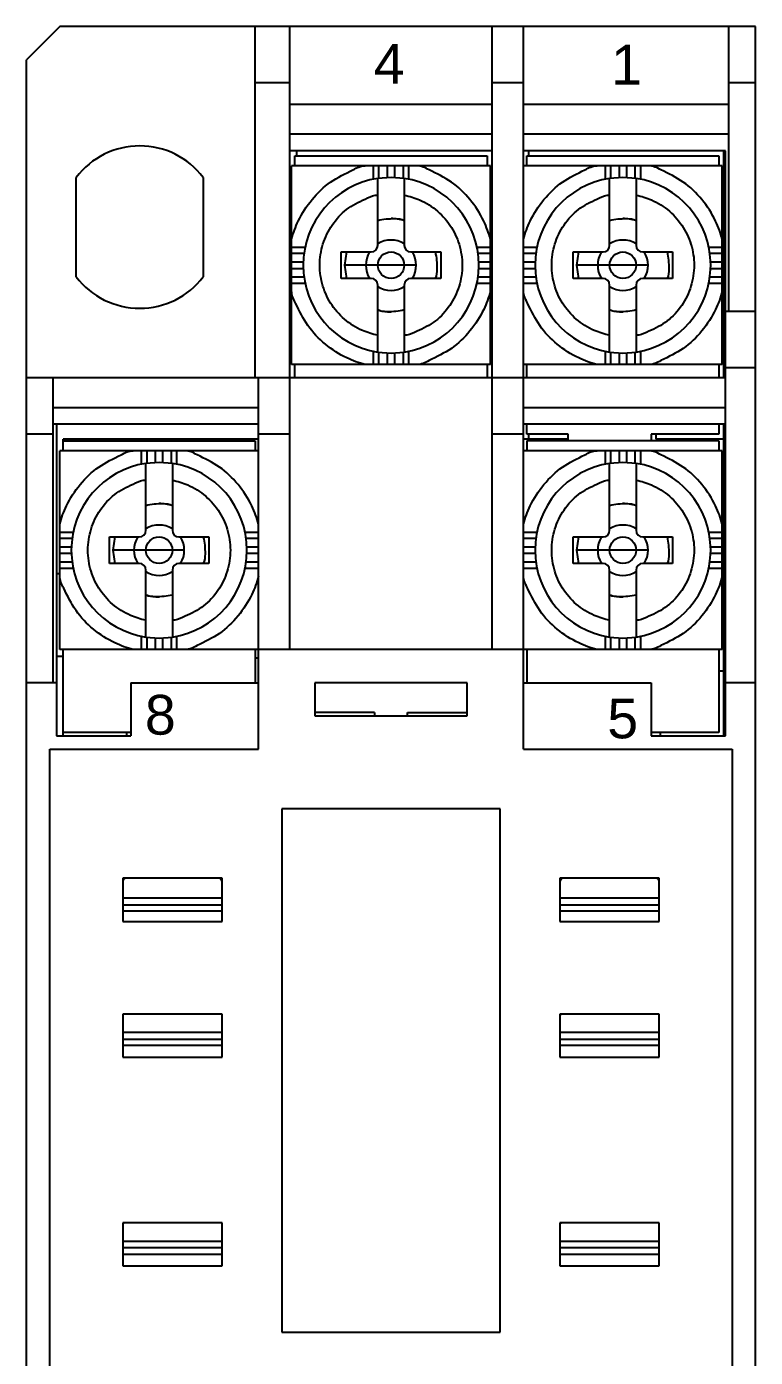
# Model space of a CAD drawing. Header units: millimetres. Extents: x -102.8 to -80.8, y 65.3 to 141.
# Drawn here: x -102.79 to -80.8, y 100.87 to 141.03 of the extents above; entities that cross this region are included whole.
import ezdxf

# ---------------------------------------------------------------- set-up
doc = ezdxf.new("R2010")
doc.units = ezdxf.units.MM
doc.layers.add('CMNT', color=7, linetype='Continuous', lineweight=13)
doc.layers.add('中線', color=3, linetype='Continuous', lineweight=25)
doc.styles.get("Standard").update_dxf_attribs({"font": 'simplex.shx', "bigfont": 'extfont2.shx'})

msp = doc.modelspace()

# ---------------------------------------------------------------- linework, layer by layer
at = {"layer": '中線', "color": 0}
for p, q in [((-101.794, 141.029), (-102.794, 140.029)), ((-80.795, 141.029), (-101.794, 141.029)), ((-95.894, 130.429), (-95.894, 141.029)), ((-94.844, 122.23), (-94.844, 141.029)), ((-88.745, 122.23), (-88.745, 141.029)), ((-87.795, 119.23), (-87.795, 141.029)), ((-81.595, 132.429), (-81.595, 141.029)), ((-80.795, 70.234), (-80.795, 141.029)), ((-102.794, 69.234), (-102.794, 140.029)), ((-94.844, 139.329), (-95.894, 139.329)), ((-87.795, 139.329), (-88.745, 139.329)), ((-80.795, 139.329), (-81.595, 139.329)), ((-88.745, 138.679), (-94.844, 138.679)), ((-81.595, 138.679), (-87.795, 138.679)), ((-88.745, 137.779), (-94.844, 137.779)), ((-81.595, 137.779), (-87.795, 137.779)), ((-88.745, 137.279), (-94.844, 137.279)), ((-94.694, 136.829), (-94.694, 137.129)), ((-94.694, 137.129), (-88.895, 137.129)), ((-94.644, 137.279), (-94.644, 137.129)), ((-88.895, 137.129), (-88.895, 136.829)), ((-81.695, 137.279), (-87.795, 137.279)), ((-87.695, 136.829), (-87.695, 137.129)), ((-87.695, 137.129), (-81.895, 137.129)), ((-87.645, 137.279), (-87.645, 137.129)), ((-81.895, 137.129), (-81.895, 136.829)), ((-81.745, 130.429), (-81.745, 137.279)), ((-81.695, 119.63), (-81.695, 137.279)), ((-94.794, 130.829), (-94.794, 136.829)), ((-88.795, 136.829), (-94.794, 136.829)), ((-92.332, 136.829), (-92.332, 136.424)), ((-92.158, 136.454), (-92.158, 136.829)), ((-91.899, 136.477), (-91.899, 136.829)), ((-91.69, 136.829), (-91.69, 136.477)), ((-91.43, 136.829), (-91.43, 136.454)), ((-91.257, 136.424), (-91.257, 136.829)), ((-88.795, 130.829), (-88.795, 136.829)), ((-81.795, 136.829), (-87.795, 136.829)), ((-85.332, 136.829), (-85.332, 136.424)), ((-85.159, 136.454), (-85.159, 136.829)), ((-84.899, 136.477), (-84.899, 136.829)), ((-84.691, 136.829), (-84.691, 136.477)), ((-84.431, 136.829), (-84.431, 136.454)), ((-84.258, 136.424), (-84.258, 136.829)), ((-81.795, 130.829), (-81.795, 136.829)), ((-101.294, 133.479), (-101.294, 136.479)), ((-97.464, 136.479), (-97.464, 133.479)), ((-91.794, 136.479), (-92.194, 136.449)), ((-92.194, 134.429), (-92.194, 136.449)), ((-91.394, 136.449), (-91.794, 136.479)), ((-91.394, 136.449), (-91.394, 134.429)), ((-84.795, 136.479), (-85.195, 136.449)), ((-85.195, 134.429), (-85.195, 136.449)), ((-84.395, 136.449), (-84.795, 136.479)), ((-84.395, 136.449), (-84.395, 134.429)), ((-94.389, 134.366), (-94.794, 134.366)), ((-94.794, 134.193), (-94.419, 134.193)), ((-93.294, 133.429), (-93.294, 134.229)), ((-93.294, 134.229), (-92.394, 134.229)), ((-93.136, 134.229), (-93.194, 133.829)), ((-91.195, 134.229), (-90.295, 134.229)), ((-90.295, 134.229), (-90.295, 133.429)), ((-88.795, 134.366), (-89.2, 134.366)), ((-89.17, 134.193), (-88.795, 134.193)), ((-87.39, 134.366), (-87.795, 134.366)), ((-87.795, 134.193), (-87.42, 134.193)), ((-86.295, 133.429), (-86.295, 134.229)), ((-86.295, 134.229), (-85.395, 134.229)), ((-86.137, 134.229), (-86.195, 133.829)), ((-84.195, 134.229), (-83.295, 134.229)), ((-83.295, 134.229), (-83.295, 133.429)), ((-81.795, 134.366), (-82.2, 134.366)), ((-82.17, 134.193), (-81.795, 134.193)), ((-94.794, 133.933), (-94.442, 133.933)), ((-94.442, 133.725), (-94.794, 133.725)), ((-93.194, 133.829), (-93.136, 133.429)), ((-91.035, 133.829), (-93.194, 133.829)), ((-89.147, 133.933), (-88.795, 133.933)), ((-88.795, 133.725), (-89.147, 133.725)), ((-87.795, 133.933), (-87.443, 133.933)), ((-87.443, 133.725), (-87.795, 133.725)), ((-86.195, 133.829), (-86.137, 133.429)), ((-84.035, 133.829), (-86.195, 133.829)), ((-82.147, 133.933), (-81.795, 133.933)), ((-81.795, 133.725), (-82.147, 133.725)), ((-94.419, 133.465), (-94.794, 133.465)), ((-92.394, 133.429), (-93.294, 133.429)), ((-90.295, 133.429), (-91.195, 133.429)), ((-88.795, 133.465), (-89.17, 133.465)), ((-87.42, 133.465), (-87.795, 133.465)), ((-85.395, 133.429), (-86.295, 133.429)), ((-83.295, 133.429), (-84.195, 133.429)), ((-81.795, 133.465), (-82.17, 133.465)), ((-94.794, 133.292), (-94.389, 133.292)), ((-92.194, 131.21), (-92.194, 133.229)), ((-91.394, 133.229), (-91.394, 131.21)), ((-89.2, 133.292), (-88.795, 133.292)), ((-87.795, 133.292), (-87.39, 133.292)), ((-85.195, 131.21), (-85.195, 133.229)), ((-84.395, 133.229), (-84.395, 131.21)), ((-82.2, 133.292), (-81.795, 133.292)), ((-80.795, 132.429), (-81.695, 132.429)), ((-92.332, 131.234), (-92.332, 130.829)), ((-92.194, 131.21), (-91.794, 131.179)), ((-92.158, 130.829), (-92.158, 131.205)), ((-91.899, 130.829), (-91.899, 131.181)), ((-91.794, 131.179), (-91.394, 131.21)), ((-91.69, 131.181), (-91.69, 130.829)), ((-91.43, 131.205), (-91.43, 130.829)), ((-91.257, 130.829), (-91.257, 131.234)), ((-85.332, 131.234), (-85.332, 130.829)), ((-85.195, 131.21), (-84.795, 131.179)), ((-85.159, 130.829), (-85.159, 131.205)), ((-84.899, 130.829), (-84.899, 131.181)), ((-84.795, 131.179), (-84.395, 131.21)), ((-84.691, 131.181), (-84.691, 130.829)), ((-84.431, 131.205), (-84.431, 130.829)), ((-84.258, 130.829), (-84.258, 131.234)), ((-88.795, 130.829), (-94.794, 130.829)), ((-94.694, 130.429), (-94.694, 130.829)), ((-88.895, 130.829), (-88.895, 130.429)), ((-81.795, 130.829), (-87.795, 130.829)), ((-87.695, 130.429), (-87.695, 130.829)), ((-81.895, 130.829), (-81.895, 130.429)), ((-80.795, 130.729), (-81.695, 130.729)), ((-81.695, 130.429), (-102.794, 130.429)), ((-101.994, 121.23), (-101.994, 130.429)), ((-95.794, 119.23), (-95.794, 130.429)), ((-95.794, 129.53), (-101.994, 129.53)), ((-81.695, 129.53), (-87.795, 129.53)), ((-95.794, 129.03), (-101.994, 129.03)), ((-101.894, 129.03), (-101.894, 119.63)), ((-81.695, 129.03), (-87.795, 129.03)), ((-87.695, 128.73), (-87.695, 129.03)), ((-81.895, 129.03), (-81.895, 128.73)), ((-81.745, 119.63), (-81.745, 129.03)), ((-101.994, 128.73), (-102.794, 128.73)), ((-101.694, 128.23), (-101.694, 128.58)), ((-95.794, 128.58), (-101.694, 128.58)), ((-101.694, 128.53), (-95.894, 128.53)), ((-100.794, 128.53), (-100.794, 128.58)), ((-96.769, 128.58), (-96.769, 128.53)), ((-95.894, 128.53), (-95.894, 128.23)), ((-94.844, 128.73), (-95.794, 128.73)), ((-87.795, 128.73), (-88.745, 128.73)), ((-86.445, 128.58), (-87.795, 128.58)), ((-86.445, 128.73), (-87.695, 128.73)), ((-87.695, 128.53), (-87.695, 128.23)), ((-81.895, 128.53), (-87.695, 128.53)), ((-87.645, 128.73), (-87.645, 128.58)), ((-87.545, 128.58), (-87.545, 128.53)), ((-86.67, 128.53), (-86.67, 128.58)), ((-86.445, 128.53), (-86.445, 128.73)), ((-83.945, 128.73), (-83.945, 128.53)), ((-81.895, 128.73), (-83.945, 128.73)), ((-83.795, 128.58), (-83.795, 128.73)), ((-81.745, 128.58), (-83.795, 128.58)), ((-82.645, 128.58), (-82.645, 128.53)), ((-81.895, 128.53), (-81.895, 128.23)), ((-101.794, 122.23), (-101.794, 128.23)), ((-95.794, 128.23), (-101.794, 128.23)), ((-99.331, 128.23), (-99.331, 127.825)), ((-99.158, 127.855), (-99.158, 128.23)), ((-98.898, 127.878), (-98.898, 128.23)), ((-98.69, 128.23), (-98.69, 127.878)), ((-98.43, 128.23), (-98.43, 127.855)), ((-98.257, 127.825), (-98.257, 128.23)), ((-81.795, 128.23), (-87.795, 128.23)), ((-85.332, 128.23), (-85.332, 127.825)), ((-85.159, 127.855), (-85.159, 128.23)), ((-84.899, 127.878), (-84.899, 128.23)), ((-84.691, 128.23), (-84.691, 127.878)), ((-84.431, 128.23), (-84.431, 127.855)), ((-84.258, 127.825), (-84.258, 128.23)), ((-81.795, 122.23), (-81.795, 128.23)), ((-98.794, 127.88), (-99.194, 127.849)), ((-99.194, 125.83), (-99.194, 127.849)), ((-98.394, 127.849), (-98.794, 127.88)), ((-98.394, 127.849), (-98.394, 125.83)), ((-84.795, 127.88), (-85.195, 127.849)), ((-85.195, 125.83), (-85.195, 127.849)), ((-84.395, 127.849), (-84.795, 127.88)), ((-84.395, 127.849), (-84.395, 125.83)), ((-101.389, 125.767), (-101.794, 125.767)), ((-95.794, 125.767), (-96.199, 125.767)), ((-87.39, 125.767), (-87.795, 125.767)), ((-81.795, 125.767), (-82.2, 125.767)), ((-101.794, 125.594), (-101.419, 125.594)), ((-101.794, 125.334), (-101.442, 125.334)), ((-100.294, 124.83), (-100.294, 125.63)), ((-100.294, 125.63), (-99.394, 125.63)), ((-100.135, 125.63), (-100.194, 125.23)), ((-98.194, 125.63), (-97.294, 125.63)), ((-97.294, 125.63), (-97.294, 124.83)), ((-96.169, 125.594), (-95.794, 125.594)), ((-96.146, 125.334), (-95.794, 125.334)), ((-87.795, 125.594), (-87.42, 125.594)), ((-87.795, 125.334), (-87.443, 125.334)), ((-86.295, 124.83), (-86.295, 125.63)), ((-86.295, 125.63), (-85.395, 125.63)), ((-86.137, 125.63), (-86.195, 125.23)), ((-84.195, 125.63), (-83.295, 125.63)), ((-83.295, 125.63), (-83.295, 124.83)), ((-82.17, 125.594), (-81.795, 125.594)), ((-82.147, 125.334), (-81.795, 125.334)), ((-101.442, 125.126), (-101.794, 125.126)), ((-100.194, 125.23), (-100.135, 124.83)), ((-98.034, 125.23), (-100.194, 125.23)), ((-95.794, 125.126), (-96.146, 125.126)), ((-87.443, 125.126), (-87.795, 125.126)), ((-86.195, 125.23), (-86.137, 124.83)), ((-84.035, 125.23), (-86.195, 125.23)), ((-81.795, 125.126), (-82.147, 125.126)), ((-101.894, 124.53), (-101.794, 124.53)), ((-101.419, 124.866), (-101.794, 124.866)), ((-101.794, 124.693), (-101.389, 124.693)), ((-99.394, 124.83), (-100.294, 124.83)), ((-99.194, 122.61), (-99.194, 124.63)), ((-98.394, 124.63), (-98.394, 122.61)), ((-97.294, 124.83), (-98.194, 124.83)), ((-96.199, 124.693), (-95.794, 124.693)), ((-95.794, 124.866), (-96.169, 124.866)), ((-87.42, 124.866), (-87.795, 124.866)), ((-87.795, 124.693), (-87.39, 124.693)), ((-85.395, 124.83), (-86.295, 124.83)), ((-85.195, 122.61), (-85.195, 124.63)), ((-84.395, 124.63), (-84.395, 122.61)), ((-83.295, 124.83), (-84.195, 124.83)), ((-82.2, 124.693), (-81.795, 124.693)), ((-81.795, 124.866), (-82.17, 124.866)), ((-81.745, 124.78), (-81.795, 124.78)), ((-81.695, 124.53), (-81.745, 124.53)), ((-99.331, 122.635), (-99.331, 122.23)), ((-99.194, 122.61), (-98.794, 122.58)), ((-99.158, 122.23), (-99.158, 122.605)), ((-98.898, 122.23), (-98.898, 122.582)), ((-98.794, 122.58), (-98.394, 122.61)), ((-98.69, 122.582), (-98.69, 122.23)), ((-98.43, 122.605), (-98.43, 122.23)), ((-98.257, 122.23), (-98.257, 122.635)), ((-85.332, 122.635), (-85.332, 122.23)), ((-85.195, 122.61), (-84.795, 122.58)), ((-85.159, 122.23), (-85.159, 122.605)), ((-84.899, 122.23), (-84.899, 122.582)), ((-84.795, 122.58), (-84.395, 122.61)), ((-84.691, 122.582), (-84.691, 122.23)), ((-84.431, 122.605), (-84.431, 122.23)), ((-84.258, 122.23), (-84.258, 122.635)), ((-81.795, 122.23), (-101.794, 122.23)), ((-101.694, 119.63), (-101.694, 122.23)), ((-95.894, 122.23), (-95.894, 121.23)), ((-87.695, 122.23), (-87.695, 121.23)), ((-81.895, 122.23), (-81.895, 119.73)), ((-101.894, 122.03), (-101.694, 122.03)), ((-95.894, 121.98), (-95.794, 121.98)), ((-81.695, 122.03), (-81.745, 122.03)), ((-81.745, 121.58), (-81.895, 121.58)), ((-101.894, 121.23), (-102.794, 121.23)), ((-99.644, 121.23), (-99.644, 119.63)), ((-99.644, 121.23), (-95.794, 121.23)), ((-94.094, 121.23), (-94.094, 120.23)), ((-89.495, 121.23), (-94.094, 121.23)), ((-89.495, 120.23), (-89.495, 121.23)), ((-87.795, 121.23), (-83.945, 121.23)), ((-83.945, 121.23), (-83.945, 119.63)), ((-80.795, 121.23), (-81.695, 121.23)), ((-92.294, 120.33), (-94.094, 120.33)), ((-94.094, 120.23), (-89.495, 120.23)), ((-92.294, 120.33), (-92.294, 120.23)), ((-91.295, 120.23), (-91.295, 120.33)), ((-91.295, 120.33), (-89.495, 120.33)), ((-99.644, 119.73), (-101.694, 119.73)), ((-99.769, 119.63), (-99.769, 119.73)), ((-81.895, 119.73), (-83.945, 119.73)), ((-83.67, 119.73), (-83.67, 119.63)), ((-101.894, 119.63), (-99.644, 119.63)), ((-83.945, 119.63), (-81.695, 119.63)), ((-102.094, 91.033), (-102.094, 119.23)), ((-102.094, 119.23), (-95.794, 119.23)), ((-87.795, 119.23), (-81.495, 119.23)), ((-81.495, 119.23), (-81.495, 91.033)), ((-95.094, 117.431), (-95.094, 101.632)), ((-88.495, 117.431), (-95.094, 117.431)), ((-88.495, 101.632), (-88.495, 117.431)), ((-99.894, 115.331), (-99.894, 114.031)), ((-96.894, 115.331), (-99.894, 115.331)), ((-96.894, 114.031), (-96.894, 115.331)), ((-86.695, 115.331), (-86.695, 114.031)), ((-83.695, 115.331), (-86.695, 115.331)), ((-83.695, 114.031), (-83.695, 115.331)), ((-96.894, 114.727), (-99.894, 114.727)), ((-99.894, 114.531), (-96.894, 114.531)), ((-83.695, 114.727), (-86.695, 114.727)), ((-86.695, 114.531), (-83.695, 114.531)), ((-96.894, 114.334), (-99.894, 114.334)), ((-83.695, 114.334), (-86.695, 114.334)), ((-99.894, 114.031), (-96.894, 114.031)), ((-86.695, 114.031), (-83.695, 114.031)), ((-96.894, 111.231), (-99.894, 111.231)), ((-99.894, 111.231), (-99.894, 109.931)), ((-96.894, 109.931), (-96.894, 111.231)), ((-86.695, 111.231), (-86.695, 109.931)), ((-83.695, 111.231), (-86.695, 111.231)), ((-83.695, 109.931), (-83.695, 111.231)), ((-96.894, 110.678), (-99.894, 110.678)), ((-99.894, 110.481), (-96.894, 110.481)), ((-83.695, 110.678), (-86.695, 110.678)), ((-86.695, 110.481), (-83.695, 110.481)), ((-96.894, 110.285), (-99.894, 110.285)), ((-83.695, 110.285), (-86.695, 110.285)), ((-99.894, 109.931), (-96.894, 109.931)), ((-86.695, 109.931), (-83.695, 109.931)), ((-96.894, 104.932), (-99.894, 104.932)), ((-99.894, 104.932), (-99.894, 103.632)), ((-96.894, 103.632), (-96.894, 104.932)), ((-86.695, 104.932), (-86.695, 103.632)), ((-83.695, 104.932), (-86.695, 104.932)), ((-83.695, 103.632), (-83.695, 104.932)), ((-99.894, 104.378), (-96.894, 104.378)), ((-96.894, 104.182), (-99.894, 104.182)), ((-86.695, 104.378), (-83.695, 104.378)), ((-83.695, 104.182), (-86.695, 104.182)), ((-99.894, 103.985), (-96.894, 103.985)), ((-99.894, 103.632), (-96.894, 103.632)), ((-86.695, 103.985), (-83.695, 103.985)), ((-86.695, 103.632), (-83.695, 103.632)), ((-95.094, 101.632), (-88.495, 101.632))]:
    msp.add_line(p, q, dxfattribs=at)
for centre in [(-91.794, 133.829), (-84.795, 133.829), (-98.794, 125.23), (-84.795, 125.23)]:
    msp.add_circle(centre, 0.4, dxfattribs=at)
for centre, radius, start, end in [((-99.379, 135.024), 2.405, 37.2295, 142.7705), ((-91.794, 133.829), 2.65, 98.6816, 261.3184), ((-91.794, 133.829), 2.65, 278.6816, 81.3184), ((-84.795, 133.829), 2.65, 98.6816, 261.3184), ((-84.795, 133.829), 2.65, 278.6816, 81.3184), ((-91.794, 133.829), 1.406, 73.4125, 90), ((-84.795, 133.829), 1.406, 73.4125, 90), ((-91.794, 133.829), 0.76, 58.2431, 121.7569), ((-84.795, 133.829), 0.76, 58.2431, 121.7569), ((-91.794, 133.829), 0.76, 148.2431, 211.7569), ((-92.394, 134.429), 0.2, 270, 0), ((-91.195, 134.429), 0.2, 180, 270), ((-91.794, 133.829), 0.76, 328.2431, 31.7569), ((-84.795, 133.829), 0.76, 148.2431, 211.7569), ((-85.395, 134.429), 0.2, 270, 0), ((-84.195, 134.429), 0.2, 180, 270), ((-84.795, 133.829), 0.76, 328.2431, 31.7569), ((-99.379, 134.934), 2.405, 217.2295, 322.7705), ((-92.394, 133.229), 0.2, 0, 90), ((-91.195, 133.229), 0.2, 90, 180), ((-85.395, 133.229), 0.2, 0, 90), ((-84.195, 133.229), 0.2, 90, 180), ((-91.794, 133.829), 0.76, 238.2431, 301.7569), ((-84.795, 133.829), 0.76, 238.2431, 301.7569), ((-91.794, 133.829), 1.406, 253.4125, 270), ((-84.795, 133.829), 1.406, 253.4125, 270), ((-98.794, 125.23), 2.65, 98.6816, 261.3184), ((-98.794, 125.23), 2.65, 278.6816, 81.3184), ((-84.795, 125.23), 2.65, 98.6816, 261.3184), ((-84.795, 125.23), 2.65, 278.6816, 81.3184), ((-98.794, 125.23), 1.406, 73.4125, 90), ((-84.795, 125.23), 1.406, 73.4125, 90), ((-99.394, 125.83), 0.2, 270, 0), ((-98.794, 125.23), 0.76, 58.2431, 121.7569), ((-98.194, 125.83), 0.2, 180, 270), ((-85.395, 125.83), 0.2, 270, 0), ((-84.795, 125.23), 0.76, 58.2431, 121.7569), ((-84.195, 125.83), 0.2, 180, 270), ((-98.794, 125.23), 0.76, 148.2431, 211.7569), ((-98.794, 125.23), 0.76, 328.2431, 31.7569), ((-84.795, 125.23), 0.76, 148.2431, 211.7569), ((-84.795, 125.23), 0.76, 328.2431, 31.7569), ((-99.394, 124.63), 0.2, 0, 90), ((-98.794, 125.23), 0.76, 238.2431, 301.7569), ((-98.194, 124.63), 0.2, 90, 180), ((-85.395, 124.63), 0.2, 0, 90), ((-84.795, 125.23), 0.76, 238.2431, 301.7569), ((-84.195, 124.63), 0.2, 90, 180), ((-98.794, 125.23), 1.406, 253.4125, 270), ((-84.795, 125.23), 1.406, 253.4125, 270)]:
    msp.add_arc(centre, radius, start, end, dxfattribs=at)
for points, knots in [([(-94.794, 134.61), (-94.745, 134.8), (-94.589, 135.229), (-94.202, 135.829), (-93.636, 136.375), (-93.063, 136.642), (-92.704, 136.832), (-92.575, 136.829)], [0, 0, 0, 0, 100.349363, 231.504701, 362.66004, 493.815379, 559.520219, 559.520219, 559.520219, 559.520219]), ([(-88.795, 134.61), (-88.844, 134.8), (-89, 135.229), (-89.387, 135.829), (-89.953, 136.375), (-90.526, 136.642), (-90.885, 136.832), (-91.014, 136.829)], [0, 0, 0, 0, 101.692147, 234.602486, 367.512826, 500.423165, 567.007207, 567.007207, 567.007207, 567.007207]), ([(-87.795, 134.61), (-87.745, 134.8), (-87.589, 135.229), (-87.202, 135.829), (-86.637, 136.375), (-86.063, 136.642), (-85.704, 136.832), (-85.576, 136.829)], [0, 0, 0, 0, 103.348935, 238.424676, 373.500417, 508.576158, 576.245001, 576.245001, 576.245001, 576.245001]), ([(-81.795, 134.61), (-81.845, 134.8), (-82.001, 135.229), (-82.388, 135.829), (-82.953, 136.375), (-83.527, 136.642), (-83.886, 136.832), (-84.014, 136.829)], [0, 0, 0, 0, 106.324065, 245.288262, 384.252459, 523.216657, 592.833498, 592.833498, 592.833498, 592.833498]), ([(-92.194, 131.717), (-92.354, 131.747), (-92.716, 131.859), (-93.221, 132.178), (-93.644, 132.672), (-93.903, 133.268), (-93.975, 133.913), (-93.853, 134.553), (-93.549, 135.123), (-93.09, 135.596), (-92.609, 135.806), (-92.3, 135.956), (-92.194, 135.942)], [0, 0, 0, 0, 90.896282, 210.590349, 330.284416, 449.978483, 569.67255, 689.366617, 809.060684, 928.754751, 1048.448818, 1108.463334, 1108.463334, 1108.463334, 1108.463334]), ([(-91.394, 135.942), (-91.235, 135.911), (-90.873, 135.799), (-90.368, 135.48), (-89.945, 134.987), (-89.686, 134.391), (-89.614, 133.745), (-89.735, 133.106), (-90.04, 132.535), (-90.499, 132.062), (-90.98, 131.853), (-91.288, 131.702), (-91.394, 131.717)], [0, 0, 0, 0, 90.339213, 209.299721, 328.260229, 447.220737, 566.181245, 685.141752, 804.10226, 923.062768, 1042.023277, 1101.669986, 1101.669986, 1101.669986, 1101.669986]), ([(-85.195, 131.717), (-85.354, 131.747), (-85.716, 131.859), (-86.222, 132.178), (-86.645, 132.672), (-86.904, 133.268), (-86.975, 133.913), (-86.854, 134.553), (-86.55, 135.123), (-86.091, 135.596), (-85.61, 135.806), (-85.301, 135.956), (-85.195, 135.942)], [0, 0, 0, 0, 93.448959, 216.504443, 339.559928, 462.615412, 585.670896, 708.726381, 831.781865, 954.83735, 1077.892834, 1139.592762, 1139.592762, 1139.592762, 1139.592762]), ([(-84.395, 135.942), (-84.236, 135.911), (-83.874, 135.799), (-83.368, 135.48), (-82.945, 134.987), (-82.686, 134.391), (-82.615, 133.745), (-82.736, 133.106), (-83.04, 132.535), (-83.499, 132.062), (-83.98, 131.853), (-84.289, 131.702), (-84.395, 131.717)], [0, 0, 0, 0, 94.088666, 217.98653, 341.884394, 465.782258, 589.680122, 713.577986, 837.47585, 961.373714, 1085.271578, 1147.393875, 1147.393875, 1147.393875, 1147.393875]), ([(-91.394, 135.171), (-91.477, 135.222), (-91.763, 135.228), (-92.03, 135.22), (-92.194, 135.171)], [0, 0, 0, 0, 92.436857, 255.612902, 255.612902, 255.612902, 255.612902]), ([(-84.395, 135.171), (-84.478, 135.222), (-84.764, 135.228), (-85.03, 135.22), (-85.195, 135.171)], [0, 0, 0, 0, 96.234103, 266.113315, 266.113315, 266.113315, 266.113315]), ([(-90.453, 133.429), (-90.402, 133.512), (-90.395, 133.798), (-90.404, 134.064), (-90.453, 134.229)], [0, 0, 0, 0, 95.644125, 264.481867, 264.481867, 264.481867, 264.481867]), ([(-83.453, 133.429), (-83.402, 133.512), (-83.396, 133.798), (-83.404, 134.064), (-83.453, 134.229)], [0, 0, 0, 0, 99.567114, 275.329992, 275.329992, 275.329992, 275.329992]), ([(-92.575, 130.829), (-92.765, 130.879), (-93.194, 131.035), (-93.794, 131.422), (-94.34, 131.988), (-94.608, 132.561), (-94.798, 132.92), (-94.794, 133.048)], [0, 0, 0, 0, 108.485822, 250.27541, 392.064997, 533.854584, 604.88686, 604.88686, 604.88686, 604.88686]), ([(-88.795, 133.048), (-88.844, 132.858), (-89, 132.429), (-89.387, 131.829), (-89.953, 131.283), (-90.526, 131.016), (-90.885, 130.826), (-91.014, 130.829)], [0, 0, 0, 0, 109.014706, 251.495537, 393.976367, 536.457198, 607.835765, 607.835765, 607.835765, 607.835765]), ([(-85.576, 130.829), (-85.766, 130.879), (-86.195, 131.035), (-86.795, 131.422), (-87.341, 131.988), (-87.608, 132.561), (-87.798, 132.92), (-87.795, 133.048)], [0, 0, 0, 0, 110.659535, 255.290135, 399.920736, 544.551336, 617.006873, 617.006873, 617.006873, 617.006873]), ([(-81.795, 133.048), (-81.845, 132.858), (-82.001, 132.429), (-82.388, 131.829), (-82.953, 131.283), (-83.527, 131.016), (-83.886, 130.826), (-84.014, 130.829)], [0, 0, 0, 0, 112.652596, 259.888102, 407.123608, 554.359114, 628.119629, 628.119629, 628.119629, 628.119629]), ([(-92.194, 132.488), (-92.112, 132.437), (-91.826, 132.43), (-91.559, 132.439), (-91.394, 132.488)], [0, 0, 0, 0, 97.606657, 269.9088, 269.9088, 269.9088, 269.9088]), ([(-85.195, 132.488), (-85.112, 132.437), (-84.826, 132.43), (-84.56, 132.439), (-84.395, 132.488)], [0, 0, 0, 0, 100.679339, 278.405598, 278.405598, 278.405598, 278.405598]), ([(-101.794, 126.011), (-101.744, 126.201), (-101.588, 126.63), (-101.201, 127.23), (-100.636, 127.776), (-100.062, 128.043), (-99.703, 128.233), (-99.575, 128.23)], [0, 0, 0, 0, 119.204947, 275.004293, 430.803639, 586.602984, 664.653723, 664.653723, 664.653723, 664.653723]), ([(-95.794, 126.011), (-95.844, 126.201), (-96, 126.63), (-96.386, 127.23), (-96.952, 127.776), (-97.526, 128.043), (-97.884, 128.233), (-98.013, 128.23)], [0, 0, 0, 0, 117.825763, 271.822532, 425.819302, 579.816071, 656.963774, 656.963774, 656.963774, 656.963774]), ([(-87.795, 126.011), (-87.745, 126.201), (-87.589, 126.63), (-87.202, 127.23), (-86.637, 127.776), (-86.063, 128.043), (-85.704, 128.233), (-85.576, 128.23)], [0, 0, 0, 0, 119.175191, 274.935647, 430.696102, 586.456558, 664.487814, 664.487814, 664.487814, 664.487814]), ([(-81.795, 126.011), (-81.845, 126.201), (-82.001, 126.63), (-82.388, 127.23), (-82.953, 127.776), (-83.527, 128.043), (-83.886, 128.233), (-84.014, 128.23)], [0, 0, 0, 0, 120.831532, 278.756804, 436.682077, 594.607349, 673.723112, 673.723112, 673.723112, 673.723112]), ([(-99.194, 123.118), (-99.353, 123.148), (-99.715, 123.26), (-100.221, 123.579), (-100.644, 124.072), (-100.902, 124.668), (-100.974, 125.314), (-100.853, 125.953), (-100.549, 126.524), (-100.09, 126.997), (-99.609, 127.206), (-99.3, 127.357), (-99.194, 127.342)], [0, 0, 0, 0, 107.322101, 248.646021, 389.969941, 531.293861, 672.617781, 813.9417, 955.26562, 1096.58954, 1237.913459, 1308.773167, 1308.773167, 1308.773167, 1308.773167]), ([(-98.394, 127.342), (-98.235, 127.312), (-97.873, 127.2), (-97.367, 126.881), (-96.944, 126.388), (-96.685, 125.791), (-96.613, 125.146), (-96.735, 124.507), (-97.039, 123.936), (-97.498, 123.463), (-97.979, 123.253), (-98.288, 123.103), (-98.394, 123.118)], [0, 0, 0, 0, 104.864438, 242.952058, 381.039678, 519.127297, 657.214916, 795.302536, 933.390156, 1071.477775, 1209.565394, 1278.802424, 1278.802424, 1278.802424, 1278.802424]), ([(-85.195, 123.118), (-85.354, 123.148), (-85.716, 123.26), (-86.222, 123.579), (-86.645, 124.072), (-86.904, 124.668), (-86.975, 125.314), (-86.854, 125.953), (-86.55, 126.524), (-86.091, 126.997), (-85.61, 127.206), (-85.301, 127.357), (-85.195, 127.342)], [0, 0, 0, 0, 106.985381, 247.8659, 388.74642, 529.626939, 670.507458, 811.387977, 952.268496, 1093.149016, 1234.029535, 1304.666923, 1304.666923, 1304.666923, 1304.666923]), ([(-84.395, 127.342), (-84.236, 127.312), (-83.874, 127.2), (-83.368, 126.881), (-82.945, 126.388), (-82.686, 125.791), (-82.615, 125.146), (-82.736, 124.507), (-83.04, 123.936), (-83.499, 123.463), (-83.98, 123.253), (-84.289, 123.103), (-84.395, 123.118)], [0, 0, 0, 0, 106.692302, 247.186889, 387.681476, 528.176063, 668.670649, 809.165236, 949.659823, 1090.154411, 1230.648997, 1301.092878, 1301.092878, 1301.092878, 1301.092878]), ([(-98.394, 126.571), (-98.477, 126.623), (-98.763, 126.629), (-99.029, 126.621), (-99.194, 126.571)], [0, 0, 0, 0, 108.702817, 300.592684, 300.592684, 300.592684, 300.592684]), ([(-84.395, 126.571), (-84.478, 126.623), (-84.764, 126.629), (-85.03, 126.621), (-85.195, 126.571)], [0, 0, 0, 0, 110.023685, 304.245239, 304.245239, 304.245239, 304.245239]), ([(-97.452, 124.83), (-97.401, 124.913), (-97.395, 125.199), (-97.403, 125.465), (-97.452, 125.63)], [0, 0, 0, 0, 111.524401, 308.395125, 308.395125, 308.395125, 308.395125]), ([(-83.453, 124.83), (-83.402, 124.913), (-83.396, 125.199), (-83.404, 125.465), (-83.453, 125.63)], [0, 0, 0, 0, 113.261862, 313.199675, 313.199675, 313.199675, 313.199675]), ([(-99.575, 122.23), (-99.765, 122.28), (-100.194, 122.436), (-100.794, 122.823), (-101.34, 123.388), (-101.607, 123.962), (-101.797, 124.32), (-101.794, 124.449)], [0, 0, 0, 0, 128.22656, 295.817039, 463.407518, 630.997997, 714.955735, 714.955735, 714.955735, 714.955735]), ([(-95.794, 124.449), (-95.844, 124.259), (-96, 123.83), (-96.386, 123.23), (-96.952, 122.684), (-97.526, 122.417), (-97.884, 122.227), (-98.013, 122.23)], [0, 0, 0, 0, 126.466294, 291.756127, 457.045961, 622.335794, 705.140979, 705.140979, 705.140979, 705.140979]), ([(-85.576, 122.23), (-85.766, 122.28), (-86.195, 122.436), (-86.795, 122.823), (-87.341, 123.388), (-87.608, 123.962), (-87.798, 124.32), (-87.795, 124.449)], [0, 0, 0, 0, 127.11541, 293.253631, 459.391851, 625.530071, 708.760273, 708.760273, 708.760273, 708.760273]), ([(-81.795, 124.449), (-81.845, 124.259), (-82.001, 123.83), (-82.388, 123.23), (-82.953, 122.684), (-83.527, 122.417), (-83.886, 122.227), (-84.014, 122.23)], [0, 0, 0, 0, 127.997558, 295.288733, 462.579909, 629.871084, 713.678881, 713.678881, 713.678881, 713.678881]), ([(-99.194, 123.888), (-99.111, 123.837), (-98.825, 123.831), (-98.559, 123.839), (-98.394, 123.888)], [0, 0, 0, 0, 114.735865, 317.275692, 317.275692, 317.275692, 317.275692]), ([(-85.195, 123.888), (-85.112, 123.837), (-84.826, 123.831), (-84.56, 123.839), (-84.395, 123.888)], [0, 0, 0, 0, 115.048562, 318.140384, 318.140384, 318.140384, 318.140384]), ([(-99.821, 115.331), (-99.823, 115.33), (-99.839, 115.318), (-99.865, 115.293), (-99.881, 115.265), (-99.886, 115.25)], [0, 0, 0, 0, 44.019017, 292.763493, 517.726132, 517.726132, 517.726132, 517.726132]), ([(-96.901, 115.25), (-96.907, 115.265), (-96.923, 115.293), (-96.949, 115.318), (-96.965, 115.33), (-96.967, 115.331)], [0, 0, 0, 0, 223.325794, 470.260377, 513.959108, 513.959108, 513.959108, 513.959108]), ([(-86.622, 115.331), (-86.624, 115.33), (-86.64, 115.318), (-86.666, 115.293), (-86.682, 115.265), (-86.688, 115.25)], [0, 0, 0, 0, 43.247134, 287.629762, 508.647586, 508.647586, 508.647586, 508.647586]), ([(-83.702, 115.25), (-83.708, 115.265), (-83.724, 115.293), (-83.75, 115.318), (-83.766, 115.33), (-83.768, 115.331)], [0, 0, 0, 0, 221.588139, 466.601371, 509.960091, 509.960091, 509.960091, 509.960091])]:
    msp.add_open_spline(points, degree=3, knots=knots, dxfattribs=at)
for points in [[(-99.87, 111.232), (-99.877, 111.222), (-99.883, 111.212), (-99.886, 111.201)], [(-86.672, 111.232), (-86.678, 111.222), (-86.684, 111.212), (-86.688, 111.201)], [(-99.87, 104.932), (-99.877, 104.923), (-99.883, 104.912), (-99.886, 104.901)], [(-86.672, 104.932), (-86.678, 104.923), (-86.684, 104.912), (-86.688, 104.901)]]:
    msp.add_open_spline(points, degree=3, dxfattribs=at)

# ---------------------------------------------------------------- texts
at = {"layer": 'CMNT', "color": 0, "char_height": 1.2, "width": 0.60476, "attachment_point": 1}
for s, insert in [('\\fArial|b0|i0;4', (-92.318, 140.504)), ('\\fArial|b0|i0;1', (-85.15, 140.48)), ('\\fArial|b0|i0;8', (-99.224, 120.865)), ('\\fArial|b0|i0;5', (-85.266, 120.754))]:
    msp.add_mtext(s, dxfattribs=dict(at, insert=insert))

doc.saveas('drawing.dxf')
